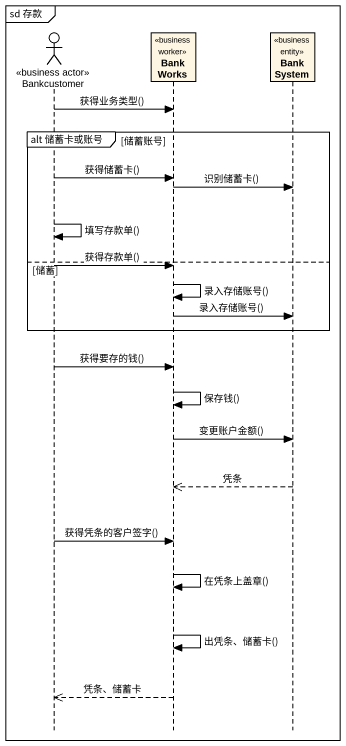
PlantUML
@startuml
mainframe sd 存款
hide footbox
actor Bankcustomer <<business actor>>
participant BankWorks <<business worker>>
participant BankSystem <<business entity>>

Bankcustomer -> BankWorks : 获得业务类型()
group alt 储蓄卡或账号 [储蓄账号]
  Bankcustomer -> BankWorks : 获得储蓄卡()
  BankWorks -> BankSystem : 识别储蓄卡()
  Bankcustomer -> Bankcustomer : 填写存款单()
else 储蓄
  Bankcustomer -> BankWorks : 获得存款单()
  BankWorks -> BankWorks : 录入存储账号()
  BankWorks -> BankSystem : 录入存储账号()
end
Bankcustomer -> BankWorks : 获得要存的钱()
BankWorks -> BankWorks : 保存钱()
BankWorks -> BankSystem : 变更账户金额()
BankSystem -->> BankWorks : 凭条
Bankcustomer -> BankWorks : 获得凭条的客户签字()
BankWorks -> BankWorks : 在凭条上盖章()
BankWorks -> BankWorks : 出凭条、储蓄卡()
BankWorks -->> Bankcustomer : 凭条、储蓄卡
@enduml
